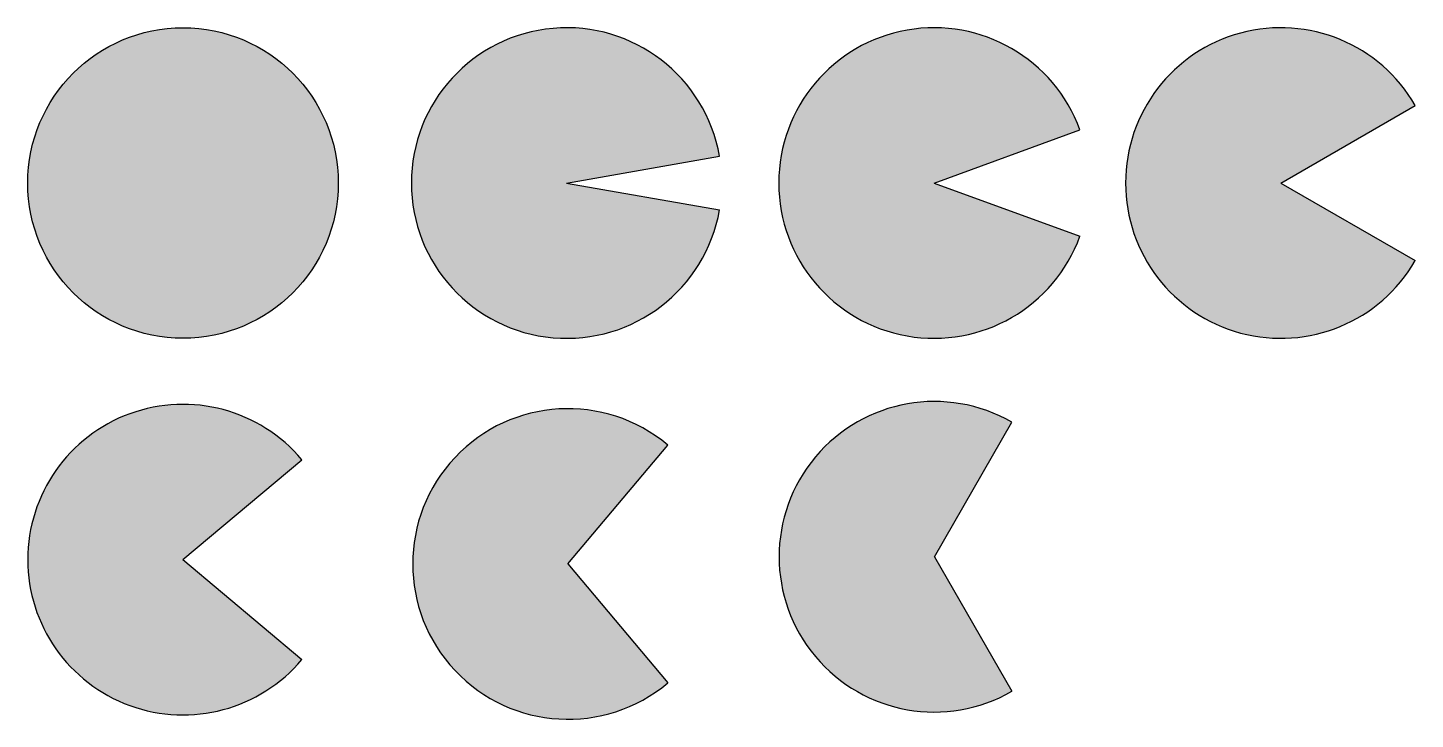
# Model space of a CAD drawing. Header units: millimetres. Extents: x 313 to 1207, y -30 to 415.
import ezdxf

# ---------------------------------------------------------------- set-up
doc = ezdxf.new("R2010")
doc.units = ezdxf.units.MM

msp = doc.modelspace()

# ---------------------------------------------------------------- hatches: boundary and pattern name
at = {"true_color": 0xf1eb1f}
h = msp.add_hatch(color=2, dxfattribs=at)
h.dxf.hatch_style = 1
h.paths.add_polyline_path([(313.42, 315.03, 1), (513.42, 315.03, 1)])
h.paths.add_polyline_path([(758.98, 297.66), (660.5, 315.03), (758.98, 332.39, 11.430052)])
h.paths.add_polyline_path([(991.13, 349.23, 5.671282), (991.13, 280.83), (897.16, 315.03)])
h.paths.add_polyline_path([(1207.11, 365.03, 3.732051), (1207.11, 265.03), (1120.51, 315.03)])
h.paths.add_polyline_path([(947.36, 160.95, 1.732051), (947.36, -12.26), (897.36, 74.34)])
h.paths.add_polyline_path([(661.37, 69.7), (725.65, 146.3, 2.144507), (725.65, -6.91)])
h.paths.add_polyline_path([(490.03, 136.76, 2.747477), (490.03, 8.21), (413.42, 72.49)])

# ---------------------------------------------------------------- linework, layer by layer
for p, q in [((1120.51, 315.03), (1207.11, 365.03)), ((897.16, 315.03), (991.13, 349.23)), ((660.5, 315.03), (758.98, 332.39)), ((660.5, 315.03), (758.98, 297.66)), ((897.16, 315.03), (991.13, 280.83)), ((1120.51, 315.03), (1207.11, 265.03)), ((897.36, 74.34), (947.36, 160.95)), ((661.37, 69.7), (725.65, 146.3)), ((413.42, 72.49), (490.03, 136.76)), ((413.42, 72.49), (490.03, 8.21)), ((897.36, 74.34), (947.36, -12.26)), ((661.37, 69.7), (725.65, -6.91))]:
    msp.add_line(p, q)
msp.add_circle((413.42, 315.03), 100)
for centre, start, end in [((660.5, 315.03), 10, 350), ((897.16, 315.03), 20, 340), ((1120.51, 315.03), 30, 330), ((413.42, 72.49), 40, 320), ((897.36, 74.34), 60, 300), ((661.37, 69.7), 50, 310)]:
    msp.add_arc(centre, 100, start, end)

doc.saveas('drawing.dxf')
